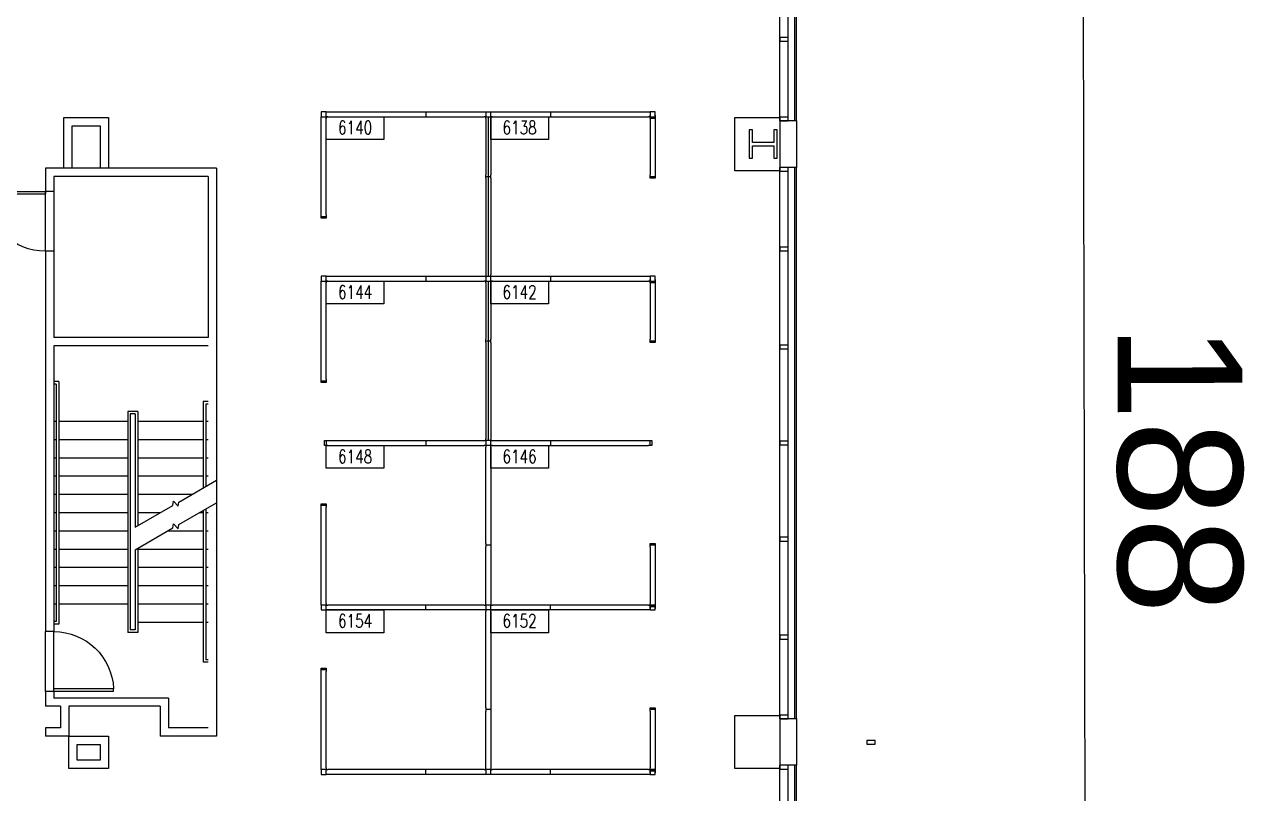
# Model space of a CAD drawing. Header units: millimetres. Extents: x 489553472 to 489553809, y 110504095 to 110504426.
# Drawn here: x 489553734.5 to 489553808.9, y 110504219.5 to 110504265.7 of the extents above; entities that cross this region are included whole.
import ezdxf
from ezdxf.enums import TextEntityAlignment as Align

# ---------------------------------------------------------------- set-up
doc = ezdxf.new("R2010")
doc.units = ezdxf.units.MM
for name, color, linetype in [('DIM', 3, 'Continuous'), ('E-B-CORE', 30, 'Continuous'), ('E-B-FURR', 6, 'Continuous'), ('E-B-GLAZ', 72, 'Continuous'), ('E-B-MULL', 8, 'Continuous'), ('E-B-SHEL', 2, 'Continuous'), ('E-C-HEAD', 5, 'Continuous'), ('E-F-DOOR', 3, 'Continuous'), ('E-F-STAIR', 8, 'Continuous'), ('E-S-COLM', 8, 'Continuous'), ('PANELS_201', 6, 'Continuous'), ('RMNUM', 40, 'Continuous')]:
    doc.layers.add(name, color=color, linetype=linetype)
doc.styles.add('ROMANS', font='romans', dxfattribs={"width": 0.75, "height": 8})
doc.styles.get("Standard").update_dxf_attribs({"font": 'arial.ttf'})
doc.dimstyles.new('ISO-25', dxfattribs={"dimscale": 3, "dimtxt": 2.5, "dimasz": 2.5, "dimexe": 1.25, "dimexo": 0.625, "dimtad": 1, "dimdsep": 46, "dimtxsty": 'Standard', "dimcen": 2.5, "dimadec": 0, "dimazin": 0, "dimtfac": 1, "dimtmove": 0, "dimatfit": 3, "dimfxl": 0, "dimarcsym": 0})

# ---------------------------------------------------------------- blocks, each defined once
blk = doc.blocks.new('DR-36')
for p, q in [((0, 36), (0, 0)), ((0, 36), (1.5, 36)), ((1.5, 36), (1.5, 0)), ((0, 0), (1.5, 0))]:
    blk.add_line(p, q)
blk.add_arc((0, 0), 36, 0, 87.61406)
blk = doc.blocks.new('RMNUM')
at = {"layer": 'RMNUM'}
blk.add_lwpolyline([(-16.33354, 6.674702), (18.388073, 6.674702), (18.388073, -6.982766), (-16.33354, -6.982766), (-16.33354, 6.674702)], dxfattribs=at)
at = {"layer": 'RMNUM', "style": 'ROMANS', "width": 0.75}
blk.add_attdef('NUMBER', text='', height=8, dxfattribs=at).set_placement((1.027267, 0.114097), align=Align.MIDDLE_CENTER)
blk = doc.blocks.new('*D22')
at = {"layer": 'Defpoints', "color": 0, "transparency": 16777216}
for p in [(489553779.956, 110504328.789), (489553798.115, 110504328.826), (489553780.319, 110504149.075)]:
    blk.add_point(p, dxfattribs=at)
at = {"layer": 'DIM', "color": 0, "lineweight": -2, "transparency": 16777216}
for p, q in [((489553781.831, 110504328.793), (489553801.865, 110504328.833)), ((489553798.462, 110504156.611), (489553798.13, 110504321.326)), ((489553782.194, 110504149.078), (489553802.227, 110504149.119))]:
    blk.add_line(p, q, dxfattribs=at)
at = {"layer": 'DIM', "color": 0, "transparency": 16777216}
for points in [[(489553799.38, 110504321.328), (489553796.88, 110504321.323), (489553798.115, 110504328.826)], [(489553799.712, 110504156.614), (489553797.212, 110504156.609), (489553798.477, 110504149.111)]]:
    blk.add_solid(points, dxfattribs=at)
at = {"layer": 'DIM', "color": 0, "transparency": 16777216, "insert": (489553804, 110504238.98), "char_height": 7.5, "attachment_point": 5, "rotation": 270.11554}
blk.add_mtext('188', dxfattribs=at)

msp = doc.modelspace()

# ---------------------------------------------------------------- linework, layer by layer
at = {"layer": 'E-B-CORE'}
for p, q in [((489553746.0561564, 110504257.0870992), (489553735.7561564, 110504257.0870992)), ((489553735.7561564, 110504257.0870992), (489553735.7561564, 110504255.6870992)), ((489553746.0561564, 110504257.0870992), (489553746.0561564, 110504222.8870992)), ((489553745.5561564, 110504256.5870992), (489553736.2561564, 110504256.5870992)), ((489553736.2561564, 110504256.5870992), (489553736.2561564, 110504255.6870992)), ((489553745.5561564, 110504256.5870992), (489553745.5561564, 110504246.8870992)), ((489553736.2561564, 110504255.6870992), (489553735.7561564, 110504255.6870992)), ((489553735.7561564, 110504252.0870992), (489553735.7561564, 110504229.1870992)), ((489553736.2561564, 110504252.0870992), (489553735.7561564, 110504252.0870992)), ((489553736.2561564, 110504252.0870992), (489553736.2561564, 110504246.8870992)), ((489553745.5561564, 110504246.8870992), (489553736.2561564, 110504246.8870992)), ((489553745.5561564, 110504246.3870992), (489553736.2561564, 110504246.3870992)), ((489553736.2561564, 110504246.3870992), (489553736.2561564, 110504229.1870992)), ((489553736.2561564, 110504229.1870992), (489553735.7561564, 110504229.1870992)), ((489553736.2561564, 110504225.5870992), (489553735.7561564, 110504225.5870992)), ((489553735.7561564, 110504225.5870992), (489553735.7561564, 110504224.6870992)), ((489553736.2561564, 110504225.5870992), (489553736.2561564, 110504225.1870992)), ((489553743.1561564, 110504225.1870992), (489553736.2561564, 110504225.1870992)), ((489553743.1561564, 110504225.1870992), (489553743.1561564, 110504223.3870992)), ((489553736.6561564, 110504224.6870992), (489553735.7561564, 110504224.6870992)), ((489553736.6561564, 110504224.6870992), (489553736.6561564, 110504223.3870992)), ((489553737.1561564, 110504224.6870992), (489553737.1561564, 110504222.8870992)), ((489553742.6561564, 110504224.6870992), (489553737.1561564, 110504224.6870992)), ((489553742.6561564, 110504224.6870992), (489553742.6561564, 110504222.8870992)), ((489553736.6561564, 110504223.3870992), (489553735.7561564, 110504223.3870992)), ((489553735.7561564, 110504223.3870992), (489553735.7561564, 110504222.8870992)), ((489553737.1561564, 110504222.8870992), (489553735.7561564, 110504222.8870992)), ((489553746.0561564, 110504222.8870992), (489553742.6561564, 110504222.8870992)), ((489553745.5561564, 110504223.3870992), (489553743.1561564, 110504223.3870992))]:
    msp.add_line(p, q, dxfattribs=at)
for points in [[(489553739.5561564, 110504222.8870992), (489553739.5561564, 110504220.9370992), (489553737.1561564, 110504220.9370992), (489553737.1561564, 110504222.8870992)], [(489553739.0561564, 110504222.3870992), (489553739.0561564, 110504221.4370992), (489553737.6561564, 110504221.4370992), (489553737.6561564, 110504222.3870992)]]:
    msp.add_lwpolyline(points, close=True, dxfattribs=at)
at = {"layer": 'E-B-FURR'}
for p, q in [((489553779.9561564, 110504259.9370992), (489553779.9561564, 110504293.1370992)), ((489553737.3561563, 110504259.6370992), (489553739.0561564, 110504259.6370992)), ((489553737.3561563, 110504257.0801387), (489553737.3561563, 110504259.6370992)), ((489553739.0561564, 110504259.6370992), (489553739.0561564, 110504257.0801387)), ((489553779.9561564, 110504223.9370992), (489553779.9561564, 110504257.1370992)), ((489553779.9561564, 110504187.9370992), (489553779.9561564, 110504221.1370992))]:
    msp.add_line(p, q, dxfattribs=at)
for points in [[(489553736.8561563, 110504257.0870992), (489553736.8561563, 110504260.1370992), (489553739.5561564, 110504260.1370992)], [(489553739.5561564, 110504260.1370992), (489553739.5561564, 110504257.0870992)]]:
    msp.add_lwpolyline(points, dxfattribs=at)
for points in [[(489553779.9561564, 110504260.1370992), (489553779.9561564, 110504256.9370992), (489553777.2561564, 110504256.9370992), (489553777.2561564, 110504260.1370992)], [(489553779.9561564, 110504224.1370992), (489553779.9561564, 110504220.9370992), (489553777.2561564, 110504220.9370992), (489553777.2561564, 110504224.1370992)]]:
    msp.add_lwpolyline(points, close=True, dxfattribs=at)
at = {"layer": 'E-B-GLAZ'}
for p, q in [((489553780.4561564, 110504259.9370992), (489553780.4561564, 110504293.1370992)), ((489553780.8561563, 110504259.9370992), (489553780.8561563, 110504293.1370992)), ((489553780.9561564, 110504259.9370992), (489553780.9561564, 110504293.1370992)), ((489553780.4561564, 110504223.9370992), (489553780.4561564, 110504257.1370992)), ((489553780.8561563, 110504223.9370992), (489553780.8561563, 110504257.1370992)), ((489553780.9561564, 110504223.9370992), (489553780.9561564, 110504257.1370992)), ((489553780.4561564, 110504187.7559179), (489553780.4561564, 110504220.9559179)), ((489553780.8561563, 110504187.907047), (489553780.8561563, 110504221.1370992)), ((489553780.9561564, 110504187.9115644), (489553780.9561564, 110504221.1370992))]:
    msp.add_line(p, q, dxfattribs=at)
at = {"layer": 'E-B-MULL'}
for points in [[(489553780.4561564, 110504264.9620992), (489553779.9561564, 110504264.9620992), (489553779.9561564, 110504264.7370992), (489553780.4561564, 110504264.7370992)], [(489553780.4561564, 110504260.1620992), (489553779.9561564, 110504260.1620992), (489553779.9561564, 110504259.9370992), (489553780.4561564, 110504259.9370992)], [(489553780.4561564, 110504257.1370992), (489553779.9561564, 110504257.1370992), (489553779.9561564, 110504256.9120992), (489553780.4561564, 110504256.9120992)], [(489553780.4561564, 110504252.3370992), (489553779.9561564, 110504252.3370992), (489553779.9561564, 110504252.1120992), (489553780.4561564, 110504252.1120992)], [(489553780.4561564, 110504246.4370992), (489553779.9561564, 110504246.4370992), (489553779.9561564, 110504246.2120992), (489553780.4561564, 110504246.2120992)], [(489553780.4561564, 110504240.6495992), (489553779.9561564, 110504240.6495992), (489553779.9561564, 110504240.4245992), (489553780.4561564, 110504240.4245992)], [(489553780.4561564, 110504234.8620992), (489553779.9561564, 110504234.8620992), (489553779.9561564, 110504234.6370992), (489553780.4561564, 110504234.6370992)], [(489553780.4561564, 110504228.9620992), (489553779.9561564, 110504228.9620992), (489553779.9561564, 110504228.7370992), (489553780.4561564, 110504228.7370992)], [(489553780.4561564, 110504224.1620992), (489553779.9561564, 110504224.1620992), (489553779.9561564, 110504223.9370992), (489553780.4561564, 110504223.9370992)], [(489553785.701172, 110504222.6318411), (489553785.201172, 110504222.6318411), (489553785.201172, 110504222.4068411), (489553785.701172, 110504222.4068411)], [(489553780.4561564, 110504221.1370992), (489553779.9561564, 110504221.1370992), (489553779.9561564, 110504220.9120992), (489553780.4561564, 110504220.9120992)]]:
    msp.add_lwpolyline(points, close=True, dxfattribs=at)
at = {"layer": 'E-B-SHEL'}
for p, q in [((489553780.9561564, 110504259.9370992), (489553779.9561564, 110504259.9370992)), ((489553779.9561564, 110504259.9370992), (489553779.9561564, 110504257.1370992)), ((489553780.9561564, 110504259.9370992), (489553780.9561564, 110504257.1370992)), ((489553780.9561564, 110504257.1370992), (489553779.9561564, 110504257.1370992)), ((489553780.9561564, 110504223.9370992), (489553779.9561564, 110504223.9370992)), ((489553779.9561564, 110504223.9370992), (489553779.9561564, 110504221.1370992)), ((489553780.9561564, 110504223.9370992), (489553780.9561564, 110504221.1370992)), ((489553780.9561564, 110504221.1370992), (489553779.9561564, 110504221.1370992))]:
    msp.add_line(p, q, dxfattribs=at)
at = {"layer": 'E-C-HEAD'}
for p, q in [((489553735.7561564, 110504252.0870992), (489553735.7561564, 110504255.6870992)), ((489553736.2561564, 110504255.6870992), (489553736.2561564, 110504252.0870992)), ((489553735.7561564, 110504225.5870992), (489553735.7561564, 110504229.1870992)), ((489553736.2561564, 110504225.5870992), (489553736.2561564, 110504229.1870992))]:
    msp.add_line(p, q, dxfattribs=at)
at = {"layer": 'E-F-STAIR'}
for p, q in [((489553736.5561564, 110504244.2370992), (489553736.2561564, 110504244.2370992)), ((489553736.4061564, 110504244.0870992), (489553736.2561564, 110504244.0870992)), ((489553736.4061564, 110504244.0870992), (489553736.4061564, 110504229.7870992)), ((489553736.5561564, 110504244.2370992), (489553736.5561564, 110504229.6370992)), ((489553745.2561564, 110504243.0370992), (489553745.2561564, 110504237.837581)), ((489553745.5561564, 110504243.0370992), (489553745.2561564, 110504243.0370992)), ((489553745.4061564, 110504242.8870992), (489553745.4061564, 110504237.9241835)), ((489553745.5561564, 110504242.8870992), (489553745.4061564, 110504242.8870992)), ((489553740.7061564, 110504242.4370992), (489553740.7061564, 110504229.1370992)), ((489553741.3061564, 110504242.4370992), (489553740.7061564, 110504242.4370992)), ((489553740.8561563, 110504242.2870992), (489553740.8561563, 110504229.2870992)), ((489553741.1561564, 110504242.2870992), (489553740.8561563, 110504242.2870992)), ((489553741.1561564, 110504242.2870992), (489553741.1561564, 110504235.4704449)), ((489553741.3061564, 110504242.4370992), (489553741.3061564, 110504235.5570474)), ((489553736.4061564, 110504241.8370992), (489553736.2561564, 110504241.8370992)), ((489553740.7061564, 110504241.8370992), (489553736.5561564, 110504241.8370992)), ((489553745.2561564, 110504241.8370992), (489553741.3061564, 110504241.8370992)), ((489553745.5561564, 110504241.8370992), (489553745.4061564, 110504241.8370992)), ((489553736.4061564, 110504240.7370992), (489553736.2561564, 110504240.7370992)), ((489553740.7061564, 110504240.7370992), (489553736.5561564, 110504240.7370992)), ((489553745.2561564, 110504240.7370992), (489553741.3061564, 110504240.7370992)), ((489553745.5561564, 110504240.7370992), (489553745.4061564, 110504240.7370992)), ((489553736.4061564, 110504239.6370992), (489553736.2561564, 110504239.6370992)), ((489553740.7061564, 110504239.6370992), (489553736.5561564, 110504239.6370992)), ((489553745.2561564, 110504239.6370992), (489553741.3061564, 110504239.6370992)), ((489553745.5561564, 110504239.6370992), (489553745.4061564, 110504239.6370992)), ((489553736.4061564, 110504238.5370992), (489553736.2561564, 110504238.5370992)), ((489553740.7061564, 110504238.5370992), (489553736.5561564, 110504238.5370992)), ((489553745.2561564, 110504238.5370992), (489553741.3061564, 110504238.5370992)), ((489553745.5561564, 110504238.5370992), (489553745.4061564, 110504238.5370992)), ((489553736.4061564, 110504237.4370992), (489553736.2561564, 110504237.4370992)), ((489553740.7061564, 110504237.4370992), (489553736.5561564, 110504237.4370992)), ((489553744.5625015, 110504237.4370992), (489553741.3061564, 110504237.4370992)), ((489553736.4061564, 110504236.3370992), (489553736.2561564, 110504236.3370992)), ((489553740.7061564, 110504236.3370992), (489553736.5561564, 110504236.3370992)), ((489553742.6572457, 110504236.3370992), (489553741.3061564, 110504236.3370992)), ((489553745.2561564, 110504236.3370992), (489553745.0070252, 110504236.3370992)), ((489553745.2561564, 110504236.4809351), (489553745.2561564, 110504227.3370992)), ((489553745.4061564, 110504236.5675377), (489553745.4061564, 110504227.4870992)), ((489553745.5561564, 110504236.3370992), (489553745.4061564, 110504236.3370992)), ((489553736.4061564, 110504235.2370992), (489553736.2561564, 110504235.2370992)), ((489553740.7061564, 110504235.2370992), (489553736.5561564, 110504235.2370992)), ((489553745.2561564, 110504235.2370992), (489553743.1017694, 110504235.2370992)), ((489553745.5561564, 110504235.2370992), (489553745.4061564, 110504235.2370992)), ((489553736.4061564, 110504234.1370992), (489553736.2561564, 110504234.1370992)), ((489553740.7061564, 110504234.1370992), (489553736.5561564, 110504234.1370992)), ((489553741.1561564, 110504234.113799), (489553741.1561564, 110504229.2870992)), ((489553741.3061564, 110504234.2004015), (489553741.3061564, 110504229.1370992)), ((489553745.2561564, 110504234.1370992), (489553741.3061564, 110504234.1370992)), ((489553745.5561564, 110504234.1370992), (489553745.4061564, 110504234.1370992)), ((489553736.4061564, 110504233.0370992), (489553736.2561564, 110504233.0370992)), ((489553740.7061564, 110504233.0370992), (489553736.5561564, 110504233.0370992)), ((489553745.2561564, 110504233.0370992), (489553741.3061564, 110504233.0370992)), ((489553745.5561564, 110504233.0370992), (489553745.4061564, 110504233.0370992)), ((489553736.4061564, 110504231.9370992), (489553736.2561564, 110504231.9370992)), ((489553740.7061564, 110504231.9370992), (489553736.5561564, 110504231.9370992)), ((489553745.2561564, 110504231.9370992), (489553741.3061564, 110504231.9370992)), ((489553745.5561564, 110504231.9370992), (489553745.4061564, 110504231.9370992)), ((489553736.4061564, 110504230.8370992), (489553736.2561564, 110504230.8370992)), ((489553740.7061564, 110504230.8370992), (489553736.5561564, 110504230.8370992)), ((489553745.2561564, 110504230.8370992), (489553741.3061564, 110504230.8370992)), ((489553745.5561564, 110504230.8370992), (489553745.4061564, 110504230.8370992)), ((489553736.4061564, 110504229.7870992), (489553736.2561564, 110504229.7870992)), ((489553736.5561564, 110504229.6370992), (489553736.2561564, 110504229.6370992)), ((489553745.2561564, 110504229.7370992), (489553741.3061564, 110504229.7370992)), ((489553745.5561564, 110504229.7370992), (489553745.4061564, 110504229.7370992)), ((489553741.3061564, 110504229.1370992), (489553740.7061564, 110504229.1370992)), ((489553741.1561564, 110504229.2870992), (489553740.8561563, 110504229.2870992)), ((489553745.5561564, 110504227.3370992), (489553745.2561564, 110504227.3370992)), ((489553745.5561564, 110504227.4870992), (489553745.4061564, 110504227.4870992))]:
    msp.add_line(p, q, dxfattribs=at)
for points in [[(489553741.1561564, 110504235.4704449), (489553743.4248164, 110504236.7802563), (489553743.4577213, 110504237.0301941), (489553743.7505416, 110504236.7373738), (489553743.7834466, 110504236.9873116), (489553746.0561564, 110504238.2994612)], [(489553741.1561564, 110504234.113799), (489553743.4248164, 110504235.4236105), (489553743.4577213, 110504235.6735482), (489553743.7505416, 110504235.3807279), (489553743.7834466, 110504235.6306657), (489553746.0561564, 110504236.9428153)]]:
    msp.add_lwpolyline(points, dxfattribs=at)
at = {"layer": 'E-S-COLM'}
msp.add_lwpolyline([(489553779.6061563, 110504257.6870992), (489553779.8061564, 110504257.6870992), (489553779.8061564, 110504259.3870992), (489553779.6061563, 110504259.3870992), (489553779.6061563, 110504258.6370992), (489553778.3061564, 110504258.6370992), (489553778.3061564, 110504259.3870992), (489553778.1061563, 110504259.3870992), (489553778.1061563, 110504257.6870992), (489553778.3061564, 110504257.6870992), (489553778.3061564, 110504258.4370992), (489553779.6061563, 110504258.4370992)], close=True, dxfattribs=at)
at = {"layer": 'PANELS_201', "linetype": 'Continuous'}
for p, q in [((489553772.1589264, 110504260.186552), (489553772.4589264, 110504260.186552)), ((489553772.1589264, 110504250.286552), (489553772.4589264, 110504250.286552)), ((489553762.2589264, 110504234.486552), (489553762.2589264, 110504240.286552)), ((489553762.5589263, 110504240.286552), (489553762.5589263, 110504234.486552)), ((489553762.2589264, 110504230.886552), (489553762.2589264, 110504234.286552)), ((489553762.5589263, 110504234.286552), (489553762.5589263, 110504230.886552)), ((489553762.2589264, 110504224.586552), (489553762.2589264, 110504230.386552)), ((489553762.5589263, 110504230.386552), (489553762.5589263, 110504224.586552)), ((489553772.4589264, 110504230.686552), (489553772.1589264, 110504230.686552)), ((489553762.2589264, 110504220.986552), (489553762.2589264, 110504224.386552)), ((489553762.5589263, 110504224.386552), (489553762.5589263, 110504220.986552)), ((489553772.4589264, 110504220.786552), (489553772.1589264, 110504220.786552))]:
    msp.add_line(p, q, dxfattribs=at)
for points in [[(489553752.6589264, 110504260.486552), (489553752.3589264, 110504260.486552), (489553752.3589264, 110504260.186552)], [(489553752.3589264, 110504260.086552), (489553752.3589264, 110504260.186552), (489553752.6589264, 110504260.186552), (489553752.6589264, 110504260.086552)], [(489553752.3589264, 110504254.286552), (489553752.3589264, 110504260.086552)], [(489553752.7589264, 110504260.186552), (489553752.6589264, 110504260.186552), (489553752.6589264, 110504260.486552), (489553752.7589264, 110504260.486552)], [(489553752.6589264, 110504254.286552), (489553752.6589264, 110504260.086552)], [(489553752.7589264, 110504260.486552), (489553758.5589263, 110504260.486552)], [(489553752.7589264, 110504260.186552), (489553758.5589263, 110504260.186552)], [(489553758.5589263, 110504260.486552), (489553758.7589264, 110504260.486552)], [(489553758.5589263, 110504260.186552), (489553758.7589264, 110504260.186552)], [(489553758.6589264, 110504260.486552), (489553758.6589264, 110504260.186552)], [(489553758.7589264, 110504260.486552), (489553762.1589264, 110504260.486552)], [(489553758.7589264, 110504260.186552), (489553762.1589264, 110504260.186552)], [(489553762.1589264, 110504260.486552), (489553762.2589264, 110504260.486552), (489553762.2589264, 110504260.186552), (489553762.1589264, 110504260.186552)], [(489553762.2589264, 110504260.486552), (489553762.5589263, 110504260.486552)], [(489553762.2589264, 110504260.086552), (489553762.2589264, 110504260.186552), (489553762.5589263, 110504260.186552), (489553762.5589263, 110504260.086552)], [(489553762.2589264, 110504260.086552), (489553762.2589264, 110504256.686552)], [(489553762.4089264, 110504260.186552), (489553762.4089264, 110504256.586552)], [(489553762.6589264, 110504260.186552), (489553762.5589263, 110504260.186552), (489553762.5589263, 110504260.486552), (489553762.6589264, 110504260.486552)], [(489553762.5589263, 110504260.086552), (489553762.5589263, 110504256.686552)], [(489553762.6589264, 110504260.486552), (489553766.0589263, 110504260.486552)], [(489553762.6589264, 110504260.186552), (489553766.0589263, 110504260.186552)], [(489553766.0589263, 110504260.486552), (489553766.2589264, 110504260.486552)], [(489553766.0589263, 110504260.186552), (489553766.2589264, 110504260.186552)], [(489553766.1589264, 110504260.486552), (489553766.1589264, 110504260.186552)], [(489553766.2589264, 110504260.486552), (489553772.0589263, 110504260.486552)], [(489553766.2589264, 110504260.186552), (489553772.0589263, 110504260.186552)], [(489553772.0589263, 110504260.486552), (489553772.1589264, 110504260.486552), (489553772.1589264, 110504260.186552), (489553772.0589263, 110504260.186552)], [(489553772.4589264, 110504260.186552), (489553772.4589264, 110504260.486552), (489553772.1589264, 110504260.486552)], [(489553772.4589264, 110504260.286552), (489553772.4589264, 110504260.186552), (489553772.4589264, 110504260.086552), (489553772.1589264, 110504260.086552), (489553772.1589264, 110504260.286552)], [(489553772.1589264, 110504260.086552), (489553772.1589264, 110504260.186552), (489553772.4589264, 110504260.186552), (489553772.4589264, 110504260.086552)], [(489553772.1589264, 110504260.086552), (489553772.1589264, 110504256.6865522)], [(489553772.4589264, 110504260.086552), (489553772.4589264, 110504256.6865522)], [(489553762.2589264, 110504256.486552), (489553762.2589264, 110504256.686552)], [(489553762.2589264, 110504256.586552), (489553762.5589263, 110504256.586552)], [(489553762.2589264, 110504256.486552), (489553762.2589264, 110504250.686552)], [(489553762.4089264, 110504256.586552), (489553762.4089264, 110504250.586552)], [(489553762.5589263, 110504256.486552), (489553762.5589263, 110504256.686552)], [(489553762.5589263, 110504256.486552), (489553762.5589263, 110504250.686552)], [(489553772.4589264, 110504256.6865522), (489553772.4589264, 110504256.5865522), (489553772.4589264, 110504256.4865522), (489553772.1589264, 110504256.4865522), (489553772.1589264, 110504256.6865522)], [(489553772.1589264, 110504256.5865522), (489553772.4589264, 110504256.5865522)], [(489553752.6589264, 110504254.286552), (489553752.6589264, 110504254.186552), (489553752.6589264, 110504254.086552), (489553752.3589264, 110504254.086552), (489553752.3589264, 110504254.286552)], [(489553752.3589264, 110504254.186552), (489553752.6589264, 110504254.186552)], [(489553752.6589264, 110504250.586552), (489553752.3589264, 110504250.586552), (489553752.3589264, 110504250.286552)], [(489553752.7589264, 110504250.286552), (489553752.6589264, 110504250.286552), (489553752.6589264, 110504250.586552), (489553752.7589264, 110504250.586552)], [(489553752.7589264, 110504250.586552), (489553758.5589263, 110504250.586552)], [(489553758.5589263, 110504250.586552), (489553758.7589264, 110504250.586552)], [(489553758.6589264, 110504250.586552), (489553758.6589264, 110504250.286552)], [(489553758.7589264, 110504250.586552), (489553762.1589264, 110504250.586552)], [(489553762.1589264, 110504250.586552), (489553762.2589264, 110504250.586552), (489553762.2589264, 110504250.286552), (489553762.1589264, 110504250.286552)], [(489553762.2589264, 110504250.686552), (489553762.2589264, 110504250.586552), (489553762.5589263, 110504250.586552), (489553762.5589263, 110504250.686552)], [(489553762.6589264, 110504250.286552), (489553762.5589263, 110504250.286552), (489553762.5589263, 110504250.586552), (489553762.6589264, 110504250.586552)], [(489553762.6589264, 110504250.586552), (489553766.0589263, 110504250.586552)], [(489553766.0589263, 110504250.586552), (489553766.2589264, 110504250.586552)], [(489553766.1589264, 110504250.586552), (489553766.1589264, 110504250.286552)], [(489553766.2589264, 110504250.586552), (489553772.0589263, 110504250.586552)], [(489553772.0589263, 110504250.586552), (489553772.1589264, 110504250.586552), (489553772.1589264, 110504250.286552), (489553772.0589263, 110504250.286552)], [(489553772.4589264, 110504250.286552), (489553772.4589264, 110504250.586552), (489553772.1589264, 110504250.586552)], [(489553772.4589264, 110504250.386552), (489553772.4589264, 110504250.286552), (489553772.4589264, 110504250.186552), (489553772.1589264, 110504250.186552), (489553772.1589264, 110504250.386552)], [(489553752.3589264, 110504250.186552), (489553752.3589264, 110504250.286552), (489553752.6589264, 110504250.286552), (489553752.6589264, 110504250.186552)], [(489553752.3589264, 110504244.386552), (489553752.3589264, 110504250.186552)], [(489553752.6589264, 110504244.386552), (489553752.6589264, 110504250.186552)], [(489553752.7589264, 110504250.286552), (489553758.5589263, 110504250.286552)], [(489553758.5589263, 110504250.286552), (489553758.7589264, 110504250.286552)], [(489553758.7589264, 110504250.286552), (489553762.1589264, 110504250.286552)], [(489553762.2589264, 110504250.186552), (489553762.2589264, 110504250.286552), (489553762.5589263, 110504250.286552), (489553762.5589263, 110504250.186552)], [(489553762.2589264, 110504250.186552), (489553762.2589264, 110504246.786552)], [(489553762.4089264, 110504250.286552), (489553762.4089264, 110504246.686552)], [(489553762.5589263, 110504250.186552), (489553762.5589263, 110504246.786552)], [(489553762.6589264, 110504250.286552), (489553766.0589263, 110504250.286552)], [(489553766.0589263, 110504250.286552), (489553766.2589264, 110504250.286552)], [(489553766.2589264, 110504250.286552), (489553772.0589263, 110504250.286552)], [(489553772.1589264, 110504250.186552), (489553772.1589264, 110504250.286552), (489553772.4589264, 110504250.286552), (489553772.4589264, 110504250.186552)], [(489553772.1589264, 110504250.186552), (489553772.1589264, 110504246.7865522)], [(489553772.4589264, 110504250.186552), (489553772.4589264, 110504246.7865522)], [(489553762.2589264, 110504246.586552), (489553762.2589264, 110504246.786552)], [(489553762.2589264, 110504246.686552), (489553762.5589263, 110504246.686552)], [(489553762.4089264, 110504246.686552), (489553762.4089264, 110504240.686552)], [(489553762.5589263, 110504246.586552), (489553762.5589263, 110504246.786552)], [(489553772.4589264, 110504246.7865522), (489553772.4589264, 110504246.6865522), (489553772.4589264, 110504246.5865522), (489553772.1589264, 110504246.5865522), (489553772.1589264, 110504246.7865522)], [(489553772.1589264, 110504246.6865522), (489553772.4589264, 110504246.6865522)], [(489553762.2589264, 110504246.586552), (489553762.2589264, 110504240.786552)], [(489553762.5589263, 110504246.586552), (489553762.5589263, 110504240.786552)], [(489553752.6589264, 110504244.386552), (489553752.6589264, 110504244.286552), (489553752.6589264, 110504244.186552), (489553752.3589264, 110504244.186552), (489553752.3589264, 110504244.386552)], [(489553752.3589264, 110504244.286552), (489553752.6589264, 110504244.286552)], [(489553752.7589264, 110504240.386552), (489553752.6589264, 110504240.386552), (489553752.5589263, 110504240.386552), (489553752.5589263, 110504240.686552), (489553752.7589264, 110504240.686552)], [(489553752.6589264, 110504240.686552), (489553752.6589264, 110504240.386552)], [(489553752.7589264, 110504240.686552), (489553758.5589263, 110504240.686552)], [(489553758.5589263, 110504240.686552), (489553758.7589264, 110504240.686552)], [(489553758.6589264, 110504240.686552), (489553758.6589264, 110504240.386552)], [(489553758.7589264, 110504240.686552), (489553762.1589264, 110504240.686552)], [(489553762.1589264, 110504240.686552), (489553762.2589264, 110504240.686552), (489553762.2589264, 110504240.386552), (489553762.1589264, 110504240.386552)], [(489553762.5589263, 110504240.786552), (489553762.5589263, 110504240.686552), (489553762.2589264, 110504240.686552), (489553762.2589264, 110504240.786552)], [(489553762.6589264, 110504240.386552), (489553762.5589263, 110504240.386552), (489553762.5589263, 110504240.686552), (489553762.6589264, 110504240.686552)], [(489553762.6589264, 110504240.686552), (489553766.0589263, 110504240.686552)], [(489553766.0589263, 110504240.686552), (489553766.2589264, 110504240.686552)], [(489553766.1589264, 110504240.686552), (489553766.1589264, 110504240.386552)], [(489553766.2589264, 110504240.686552), (489553772.0589263, 110504240.686552)], [(489553772.0589263, 110504240.686552), (489553772.1589264, 110504240.686552), (489553772.2589264, 110504240.686552), (489553772.2589264, 110504240.386552), (489553772.0589263, 110504240.386552)], [(489553772.1589264, 110504240.386552), (489553772.1589264, 110504240.686552)], [(489553752.7589264, 110504240.386552), (489553758.5589263, 110504240.386552)], [(489553758.5589263, 110504240.386552), (489553758.7589264, 110504240.386552)], [(489553758.7589264, 110504240.386552), (489553762.1589264, 110504240.386552)], [(489553762.5589263, 110504240.286552), (489553762.5589263, 110504240.386552), (489553762.2589264, 110504240.386552), (489553762.2589264, 110504240.286552)], [(489553762.6589264, 110504240.386552), (489553766.0589263, 110504240.386552)], [(489553766.0589263, 110504240.386552), (489553766.2589264, 110504240.386552)], [(489553766.2589264, 110504240.386552), (489553772.0589263, 110504240.386552)], [(489553752.3589264, 110504236.686552), (489553752.3589264, 110504236.786552), (489553752.3589264, 110504236.886552), (489553752.6589264, 110504236.886552), (489553752.6589264, 110504236.686552)], [(489553752.6589264, 110504236.786552), (489553752.3589264, 110504236.786552)], [(489553752.3589264, 110504230.886552), (489553752.3589264, 110504236.686552)], [(489553752.6589264, 110504230.886552), (489553752.6589264, 110504236.686552)], [(489553762.2589264, 110504234.486552), (489553762.2589264, 110504234.286552)], [(489553762.5589263, 110504234.386552), (489553762.2589264, 110504234.386552)], [(489553762.5589263, 110504234.486552), (489553762.5589263, 110504234.286552)], [(489553772.1589264, 110504234.2865518), (489553772.1589264, 110504234.3865518), (489553772.1589264, 110504234.4865518), (489553772.4589264, 110504234.4865518), (489553772.4589264, 110504234.2865518)], [(489553772.4589264, 110504234.3865518), (489553772.1589264, 110504234.3865518)], [(489553772.1589264, 110504234.2865518), (489553772.1589264, 110504230.886552)], [(489553772.4589264, 110504234.2865518), (489553772.4589264, 110504230.886552)], [(489553752.6589264, 110504230.886552), (489553752.6589264, 110504230.786552), (489553752.3589264, 110504230.786552), (489553752.3589264, 110504230.886552)], [(489553752.3589264, 110504230.786552), (489553752.3589264, 110504230.486552), (489553752.6589264, 110504230.486552)], [(489553752.7589264, 110504230.486552), (489553752.6589264, 110504230.486552), (489553752.6589264, 110504230.786552), (489553752.7589264, 110504230.786552)], [(489553758.5589263, 110504230.786552), (489553752.7589264, 110504230.786552)], [(489553758.5589263, 110504230.486552), (489553752.7589264, 110504230.486552)], [(489553758.7589264, 110504230.786552), (489553758.5589263, 110504230.786552)], [(489553758.7589264, 110504230.486552), (489553758.5589263, 110504230.486552)], [(489553758.6589264, 110504230.486552), (489553758.6589264, 110504230.786552)], [(489553762.1589264, 110504230.786552), (489553758.7589264, 110504230.786552)], [(489553762.1589264, 110504230.486552), (489553758.7589264, 110504230.486552)], [(489553762.1589264, 110504230.786552), (489553762.2589264, 110504230.786552), (489553762.2589264, 110504230.486552), (489553762.1589264, 110504230.486552)], [(489553762.5589263, 110504230.886552), (489553762.5589263, 110504230.786552), (489553762.2589264, 110504230.786552), (489553762.2589264, 110504230.886552)], [(489553762.5589263, 110504230.386552), (489553762.5589263, 110504230.486552), (489553762.2589264, 110504230.486552), (489553762.2589264, 110504230.386552)], [(489553762.6589264, 110504230.486552), (489553762.5589263, 110504230.486552), (489553762.5589263, 110504230.786552), (489553762.6589264, 110504230.786552)], [(489553766.0589263, 110504230.786552), (489553762.6589264, 110504230.786552)], [(489553766.0589263, 110504230.486552), (489553762.6589264, 110504230.486552)], [(489553766.2589264, 110504230.786552), (489553766.0589263, 110504230.786552)], [(489553766.2589264, 110504230.486552), (489553766.0589263, 110504230.486552)], [(489553766.1589264, 110504230.486552), (489553766.1589264, 110504230.786552)], [(489553772.0589263, 110504230.786552), (489553766.2589264, 110504230.786552)], [(489553772.0589263, 110504230.486552), (489553766.2589264, 110504230.486552)], [(489553772.0589263, 110504230.786552), (489553772.1589264, 110504230.786552), (489553772.1589264, 110504230.486552), (489553772.0589263, 110504230.486552)], [(489553772.4589264, 110504230.886552), (489553772.4589264, 110504230.786552), (489553772.1589264, 110504230.786552), (489553772.1589264, 110504230.886552)], [(489553772.1589264, 110504230.586552), (489553772.1589264, 110504230.686552), (489553772.1589264, 110504230.786552), (489553772.4589264, 110504230.786552), (489553772.4589264, 110504230.586552)], [(489553772.1589264, 110504230.486552), (489553772.4589264, 110504230.486552), (489553772.4589264, 110504230.786552)], [(489553752.3589264, 110504226.786552), (489553752.3589264, 110504226.886552), (489553752.3589264, 110504226.986552), (489553752.6589264, 110504226.986552), (489553752.6589264, 110504226.786552)], [(489553752.6589264, 110504226.886552), (489553752.3589264, 110504226.886552)], [(489553752.3589264, 110504220.986552), (489553752.3589264, 110504226.786552)], [(489553752.6589264, 110504220.986552), (489553752.6589264, 110504226.786552)], [(489553762.2589264, 110504224.586552), (489553762.2589264, 110504224.386552)], [(489553762.5589263, 110504224.486552), (489553762.2589264, 110504224.486552)], [(489553762.5589263, 110504224.586552), (489553762.5589263, 110504224.386552)], [(489553772.1589264, 110504224.3865518), (489553772.1589264, 110504224.4865518), (489553772.1589264, 110504224.5865518), (489553772.4589264, 110504224.5865518), (489553772.4589264, 110504224.3865518)], [(489553772.4589264, 110504224.4865518), (489553772.1589264, 110504224.4865518)], [(489553772.1589264, 110504224.3865518), (489553772.1589264, 110504220.986552)], [(489553772.4589264, 110504224.3865518), (489553772.4589264, 110504220.986552)], [(489553752.6589264, 110504220.986552), (489553752.6589264, 110504220.886552), (489553752.3589264, 110504220.886552), (489553752.3589264, 110504220.986552)], [(489553752.3589264, 110504220.886552), (489553752.3589264, 110504220.586552), (489553752.6589264, 110504220.586552)], [(489553752.7589264, 110504220.586552), (489553752.6589264, 110504220.586552), (489553752.6589264, 110504220.886552), (489553752.7589264, 110504220.886552)], [(489553758.5589263, 110504220.886552), (489553752.7589264, 110504220.886552)], [(489553758.5589263, 110504220.586552), (489553752.7589264, 110504220.586552)], [(489553758.7589264, 110504220.886552), (489553758.5589263, 110504220.886552)], [(489553758.7589264, 110504220.586552), (489553758.5589263, 110504220.586552)], [(489553758.6589264, 110504220.586552), (489553758.6589264, 110504220.886552)], [(489553762.1589264, 110504220.886552), (489553758.7589264, 110504220.886552)], [(489553762.1589264, 110504220.586552), (489553758.7589264, 110504220.586552)], [(489553762.1589264, 110504220.886552), (489553762.2589264, 110504220.886552), (489553762.2589264, 110504220.586552), (489553762.1589264, 110504220.586552)], [(489553762.5589263, 110504220.986552), (489553762.5589263, 110504220.886552), (489553762.2589264, 110504220.886552), (489553762.2589264, 110504220.986552)], [(489553762.5589263, 110504220.586552), (489553762.2589264, 110504220.586552)], [(489553762.6589264, 110504220.586552), (489553762.5589263, 110504220.586552), (489553762.5589263, 110504220.886552), (489553762.6589264, 110504220.886552)], [(489553766.0589263, 110504220.886552), (489553762.6589264, 110504220.886552)], [(489553766.0589263, 110504220.586552), (489553762.6589264, 110504220.586552)], [(489553766.2589264, 110504220.886552), (489553766.0589263, 110504220.886552)], [(489553766.2589264, 110504220.586552), (489553766.0589263, 110504220.586552)], [(489553766.1589264, 110504220.586552), (489553766.1589264, 110504220.886552)], [(489553772.0589263, 110504220.886552), (489553766.2589264, 110504220.886552)], [(489553772.0589263, 110504220.586552), (489553766.2589264, 110504220.586552)], [(489553772.0589263, 110504220.886552), (489553772.1589264, 110504220.886552), (489553772.1589264, 110504220.586552), (489553772.0589263, 110504220.586552)], [(489553772.4589264, 110504220.986552), (489553772.4589264, 110504220.886552), (489553772.1589264, 110504220.886552), (489553772.1589264, 110504220.986552)], [(489553772.1589264, 110504220.686552), (489553772.1589264, 110504220.786552), (489553772.1589264, 110504220.886552), (489553772.4589264, 110504220.886552), (489553772.4589264, 110504220.686552)], [(489553772.1589264, 110504220.586552), (489553772.4589264, 110504220.586552), (489553772.4589264, 110504220.886552)]]:
    msp.add_lwpolyline(points, dxfattribs=at)

# ---------------------------------------------------------------- block references
at = {"xscale": 0.1, "yscale": 0.1, "zscale": 0.1}
for p, values in [((489553754.2922805, 110504259.5190818), {'NUMBER': '6140'}), ((489553764.1922805, 110504259.5190818), {'NUMBER': '6138'}), ((489553754.2922805, 110504249.6190818), {'NUMBER': '6144'}), ((489553764.1922805, 110504249.6190818), {'NUMBER': '6142'}), ((489553754.2922805, 110504239.7190818), {'NUMBER': '6148'}), ((489553764.1922805, 110504239.7190818), {'NUMBER': '6146'}), ((489553754.2922805, 110504229.8190818), {'NUMBER': '6154'}), ((489553764.1922805, 110504229.8190818), {'NUMBER': '6152'})]:
    msp.add_blockref('RMNUM', p, dxfattribs=at).add_auto_attribs(values)
at = {"layer": 'E-F-DOOR', "xscale": -0.1, "yscale": 0.1, "zscale": 0.1}
for p, rotation in [((489553735.7561564, 110504255.6870992), 90), ((489553736.2561564, 110504225.5870992), 270)]:
    msp.add_blockref('DR-36', p, dxfattribs=dict(at, rotation=rotation))

# ---------------------------------------------------------------- dimensions: what is measured, and where the dimension line sits
at = {"layer": 'DIM'}
dim = msp.add_aligned_dim(p1=(489553780.3185521, 110504149.0747035), p2=(489553779.9561564, 110504328.7890914), distance=-18.1588915, text='188', dimstyle='ISO-25', dxfattribs=at)
dim.commit()
dim.dimension.update_dxf_attribs({"geometry": '*D22', "text_midpoint": (489553804.0004948, 110504238.9800176)})

doc.saveas('drawing.dxf')
